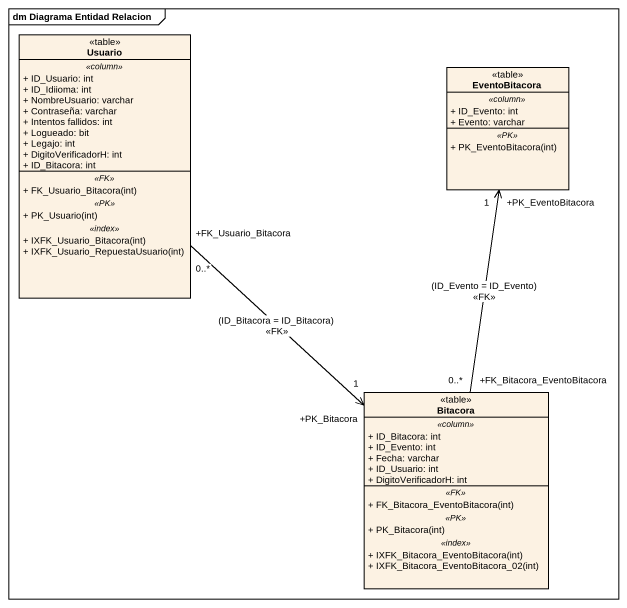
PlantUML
@startuml
mainframe dm Diagrama Entidad Relacion
hide circle
hide empty members
skinparam classAttributeIconSize 0
class Usuario <<table>> {
  .. <<column>> ..
  + ID_Usuario: int
  + ID_Idiioma: int
  + NombreUsuario: varchar
  + Contraseña: varchar
  + Intentos fallidos: int
  + Logueado: bit
  + Legajo: int
  + DigitoVerificadorH: int
  + ID_Bitacora: int
  .. <<FK>> ..
  + FK_Usuario_Bitacora(int)
  .. <<PK>> ..
  + PK_Usuario(int)
  .. <<index>> ..
  + IXFK_Usuario_Bitacora(int)
  + IXFK_Usuario_RepuestaUsuario(int)
}
class EventoBitacora <<table>> {
  .. <<column>> ..
  + ID_Evento: int
  + Evento: varchar
  .. <<PK>> ..
  + PK_EventoBitacora(int)
}
class Bitacora <<table>> {
  .. <<column>> ..
  + ID_Bitacora: int
  + ID_Evento: int
  + Fecha: varchar
  + ID_Usuario: int
  + DigitoVerificadorH: int
  .. <<FK>> ..
  + FK_Bitacora_EventoBitacora(int)
  .. <<PK>> ..
  + PK_Bitacora(int)
  .. <<index>> ..
  + IXFK_Bitacora_EventoBitacora(int)
  + IXFK_Bitacora_EventoBitacora_02(int)
}
Usuario "+FK_Usuario_Bitacora\n0..*" --> "+PK_Bitacora\n1" Bitacora : (ID_Bitacora = ID_Bitacora)\n<<FK>>
Bitacora "+FK_Bitacora_EventoBitacora\n0..*" -up-> "+PK_EventoBitacora\n1" EventoBitacora : (ID_Evento = ID_Evento)\n<<FK>>
@enduml
